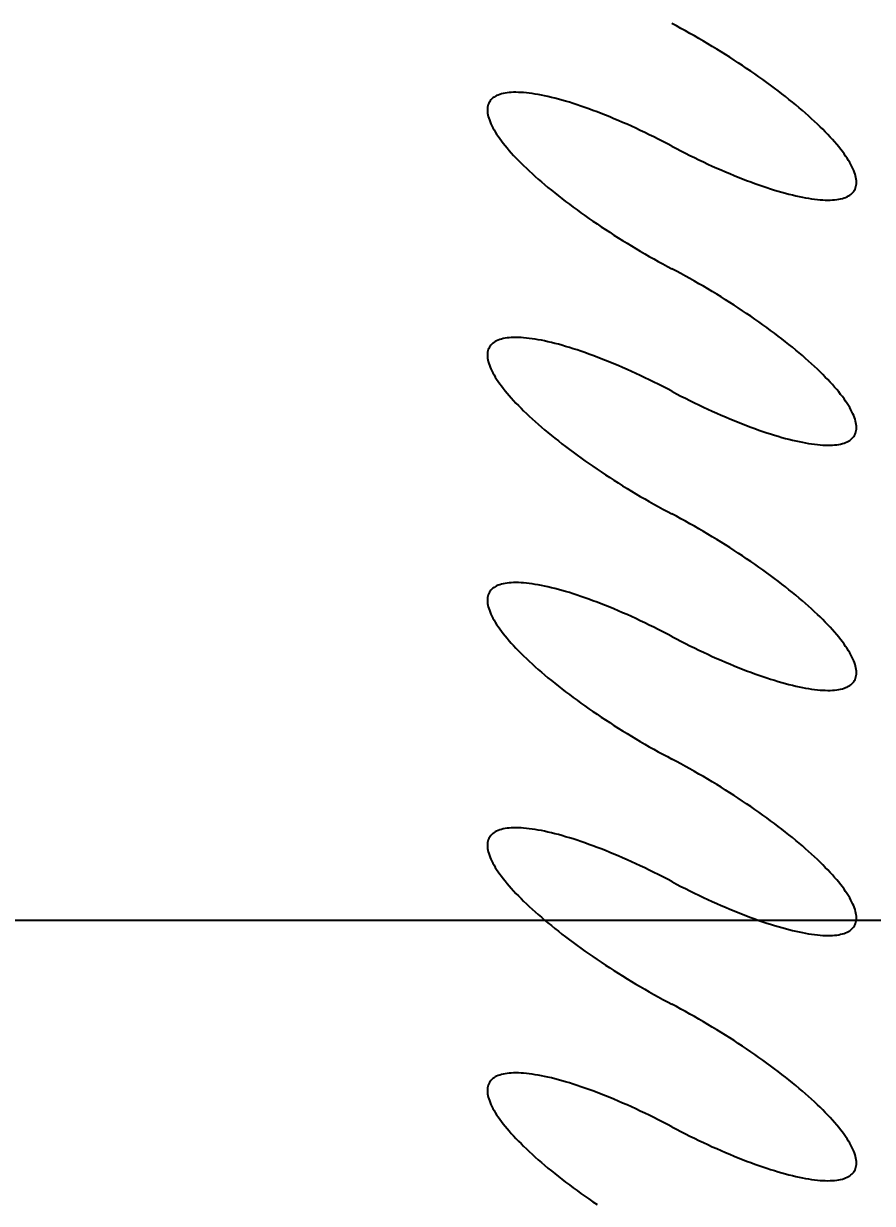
# Model space of a CAD drawing. Header units: millimetres. Extents: x -187744 to 2148, y -49419 to 6550.
# Drawn here: x -8870.8 to -8804.4, y -14633.6 to -14541.3 of the extents above; entities that cross this region are included whole.
import ezdxf

# ---------------------------------------------------------------- set-up
doc = ezdxf.new("R2010")
doc.units = ezdxf.units.MM
doc.header["$LTSCALE"] = 1000
doc.header["$MEASUREMENT"] = 0
doc.layers.get('Defpoints').update_dxf_attribs({"color": 136})
for name, color, linetype in [('FC-FLOOR', 138, 'Continuous'), ('FF-FURNA', 40, 'Continuous'), ('RC-DIM-2', 50, 'Continuous')]:
    doc.layers.add(name, color=color, linetype=linetype)
doc.styles.add('H-DIM', font='archs.shx', dxfattribs={"width": 0.7})
doc.dimstyles.new('H_DIM_1', dxfattribs={"dimscale": 0, "dimtxt": 2.5, "dimasz": 0.8, "dimexe": 2, "dimexo": 1.5, "dimgap": 0.6, "dimtad": 1, "dimdec": 0, "dimzin": 12, "dimdsep": 46, "dimtxsty": 'H-DIM', "dimblk": 'ARCHTICK', "dimcen": 0.125, "dimclrd": 44, "dimclre": 44, "dimclrt": 50, "dimadec": 0, "dimazin": 0, "dimtfac": 1, "dimtdec": 0, "dimtix": 1, "dimtmove": 2, "dimatfit": 3, "dimldrblk": 'ARCHTICK', "dimfxl": 1, "dimtvp": 1, "dimtolj": 1, "dimtzin": 0, "dimarcsym": 0})

# ---------------------------------------------------------------- blocks, each defined once
blk = doc.blocks.new('06BDR-PR2')
for points in [[(362.246, 0, 0), (362.617, 0.70889, 0), (362.983, 1.41736, 0), (363.343, 2.12497, 0), (363.696, 2.8313, 0), (364.042, 3.53593, 0), (364.382, 4.23843, 0), (364.714, 4.93837, 0), (365.04, 5.63534, 0), (365.357, 6.32892, 0), (365.668, 7.01868, 0), (365.97, 7.70421, 0), (366.264, 8.38511, 0), (366.55, 9.06095, 0), (366.828, 9.73134, 0), (367.097, 10.3959, 0), (367.358, 11.0541, 0), (367.609, 11.7057, 0), (367.852, 12.3503, 0), (368.085, 12.9874, 0), (368.309, 13.6167, 0), (368.524, 14.2378, 0), (368.729, 14.8503, 0), (368.925, 15.4538, 0), (369.11, 16.0481, 0), (369.286, 16.6327, 0), (369.452, 17.2073, 0), (369.607, 17.7715, 0), (369.753, 18.325, 0), (369.888, 18.8674, 0), (370.012, 19.3985, 0), (370.127, 19.9179, 0), (370.23, 20.4254, 0), (370.323, 20.9205, 0), (370.406, 21.403, 0), (370.478, 21.8726, 0), (370.539, 22.329, 0), (370.589, 22.772, 0), (370.628, 23.2013, 0), (370.657, 23.6166, 0), (370.675, 24.0177, 0), (370.682, 24.4043, 0), (370.678, 24.7762, 0), (370.663, 25.1332, 0), (370.637, 25.475, 0), (370.601, 25.8015, 0), (370.553, 26.1125, 0), (370.495, 26.4077, 0), (370.426, 26.687, 0), (370.347, 26.9503, 0), (370.257, 27.1973, 0), (370.156, 27.4279, 0), (370.044, 27.642, 0), (369.923, 27.8395, 0), (369.79, 28.0201, 0), (369.648, 28.1839, 0), (369.495, 28.3308, 0), (369.332, 28.4605, 0), (369.159, 28.5732, 0), (368.976, 28.6686, 0), (368.783, 28.7467, 0), (368.581, 28.8075, 0), (368.369, 28.851, 0), (368.147, 28.8771, 0), (367.916, 28.8858, 0), (367.676, 28.8771, 0), (367.427, 28.851, 0), (367.169, 28.8075, 0), (366.902, 28.7467, 0), (366.627, 28.6686, 0), (366.343, 28.5732, 0), (366.051, 28.4605, 0), (365.751, 28.3308, 0), (365.443, 28.1839, 0), (365.127, 28.0201, 0), (364.804, 27.8395, 0), (364.473, 27.642, 0), (364.135, 27.4279, 0), (363.791, 27.1973, 0), (363.439, 26.9503, 0), (363.082, 26.687, 0), (362.717, 26.4077, 0), (362.347, 26.1125, 0), (361.971, 25.8015, 0), (361.59, 25.475, 0), (361.203, 25.1332, 0), (360.811, 24.7762, 0), (360.413, 24.4043, 0), (360.012, 24.0177, 0), (359.606, 23.6166, 0), (359.195, 23.2013, 0), (358.781, 22.772, 0), (358.363, 22.329, 0), (357.941, 21.8726, 0), (357.517, 21.403, 0), (357.089, 20.9205, 0), (356.659, 20.4254, 0), (356.226, 19.9179, 0), (355.791, 19.3985, 0), (355.355, 18.8674, 0), (354.916, 18.325, 0), (354.477, 17.7715, 0), (354.036, 17.2073, 0), (353.594, 16.6327, 0), (353.152, 16.0481, 0), (352.709, 15.4538, 0), (352.267, 14.8503, 0), (351.825, 14.2378, 0), (351.383, 13.6167, 0), (350.942, 12.9874, 0), (350.502, 12.3503, 0), (350.063, 11.7057, 0), (349.626, 11.0541, 0), (349.19, 10.3959, 0), (348.757, 9.73134, 0), (348.326, 9.06095, 0), (347.898, 8.38511, 0), (347.472, 7.70421, 0), (347.05, 7.01868, 0), (346.631, 6.32892, 0), (346.216, 5.63534, 0), (345.804, 4.93837, 0), (345.397, 4.23843, 0), (344.994, 3.53593, 0), (344.595, 2.8313, 0), (344.202, 2.12497, 0), (343.813, 1.41736, 0), (343.43, 0.70889, 0), (343.053, 0, 0)], [(400.631, 0, 0), (401.003, 0.70889, 0), (401.369, 1.41736, 0), (401.728, 2.12497, 0), (402.081, 2.8313, 0), (402.428, 3.53593, 0), (402.767, 4.23843, 0), (403.1, 4.93837, 0), (403.425, 5.63534, 0), (403.743, 6.32892, 0), (404.053, 7.01868, 0), (404.355, 7.70421, 0), (404.65, 8.38511, 0), (404.936, 9.06095, 0), (405.214, 9.73134, 0), (405.483, 10.3959, 0), (405.743, 11.0541, 0), (405.995, 11.7057, 0), (406.237, 12.3503, 0), (406.471, 12.9874, 0), (406.695, 13.6167, 0), (406.91, 14.2378, 0), (407.115, 14.8503, 0), (407.31, 15.4538, 0), (407.496, 16.0481, 0), (407.672, 16.6327, 0), (407.837, 17.2073, 0), (407.993, 17.7715, 0), (408.138, 18.325, 0), (408.273, 18.8674, 0), (408.398, 19.3985, 0), (408.512, 19.9179, 0), (408.616, 20.4254, 0), (408.709, 20.9205, 0), (408.791, 21.403, 0), (408.863, 21.8726, 0), (408.924, 22.329, 0), (408.974, 22.772, 0), (409.014, 23.2013, 0), (409.043, 23.6166, 0), (409.06, 24.0177, 0), (409.067, 24.4043, 0), (409.063, 24.7762, 0), (409.048, 25.1332, 0), (409.023, 25.475, 0), (408.986, 25.8015, 0), (408.939, 26.1125, 0), (408.881, 26.4077, 0), (408.812, 26.687, 0), (408.732, 26.9503, 0), (408.642, 27.1973, 0), (408.541, 27.4279, 0), (408.43, 27.642, 0), (408.308, 27.8395, 0), (408.176, 28.0201, 0), (408.033, 28.1839, 0), (407.881, 28.3308, 0), (407.718, 28.4605, 0), (407.545, 28.5732, 0), (407.362, 28.6686, 0), (407.169, 28.7467, 0), (406.966, 28.8075, 0), (406.754, 28.851, 0), (406.533, 28.8771, 0), (406.302, 28.8858, 0), (406.062, 28.8771, 0), (405.812, 28.851, 0), (405.554, 28.8075, 0), (405.288, 28.7467, 0), (405.012, 28.6686, 0), (404.728, 28.5732, 0), (404.436, 28.4605, 0), (404.136, 28.3308, 0), (403.828, 28.1839, 0), (403.512, 28.0201, 0), (403.189, 27.8395, 0), (402.859, 27.642, 0), (402.521, 27.4279, 0), (402.176, 27.1973, 0), (401.825, 26.9503, 0), (401.467, 26.687, 0), (401.103, 26.4077, 0), (400.733, 26.1125, 0), (400.357, 25.8015, 0), (399.975, 25.475, 0), (399.588, 25.1332, 0), (399.196, 24.7762, 0), (398.799, 24.4043, 0), (398.397, 24.0177, 0), (397.991, 23.6166, 0), (397.581, 23.2013, 0), (397.166, 22.772, 0), (396.748, 22.329, 0), (396.327, 21.8726, 0), (395.902, 21.403, 0), (395.475, 20.9205, 0), (395.044, 20.4254, 0), (394.612, 19.9179, 0), (394.177, 19.3985, 0), (393.74, 18.8674, 0), (393.302, 18.325, 0), (392.862, 17.7715, 0), (392.421, 17.2073, 0), (391.98, 16.6327, 0), (391.538, 16.0481, 0), (391.095, 15.4538, 0), (390.652, 14.8503, 0), (390.21, 14.2378, 0), (389.768, 13.6167, 0), (389.327, 12.9874, 0), (388.887, 12.3503, 0), (388.448, 11.7057, 0), (388.011, 11.0541, 0), (387.576, 10.3959, 0), (387.143, 9.73134, 0), (386.712, 9.06095, 0), (386.283, 8.38511, 0), (385.858, 7.70421, 0), (385.436, 7.01868, 0), (385.017, 6.32892, 0), (384.601, 5.63534, 0), (384.19, 4.93837, 0), (383.782, 4.23843, 0), (383.379, 3.53593, 0), (382.981, 2.8313, 0), (382.588, 2.12497, 0), (382.199, 1.41736, 0), (381.816, 0.70889, 0), (381.438, 0, 0)], [(439.017, 0, 0), (439.389, 0.70889, 0), (439.754, 1.41736, 0), (440.114, 2.12497, 0), (440.467, 2.8313, 0), (440.814, 3.53593, 0), (441.153, 4.23843, 0), (441.486, 4.93837, 0), (441.811, 5.63534, 0), (442.129, 6.32892, 0), (442.439, 7.01868, 0), (442.741, 7.70421, 0), (443.035, 8.38511, 0), (443.321, 9.06095, 0), (443.599, 9.73134, 0), (443.868, 10.3959, 0), (444.129, 11.0541, 0), (444.38, 11.7057, 0), (444.623, 12.3503, 0), (444.856, 12.9874, 0), (445.081, 13.6167, 0), (445.295, 14.2378, 0), (445.5, 14.8503, 0), (445.696, 15.4538, 0), (445.881, 16.0481, 0), (446.057, 16.6327, 0), (446.223, 17.2073, 0), (446.378, 17.7715, 0), (446.524, 18.325, 0), (446.659, 18.8674, 0), (446.784, 19.3985, 0), (446.898, 19.9179, 0), (447.001, 20.4254, 0), (447.095, 20.9205, 0), (447.177, 21.403, 0), (447.249, 21.8726, 0), (447.31, 22.329, 0), (447.36, 22.772, 0), (447.4, 23.2013, 0), (447.428, 23.6166, 0), (447.446, 24.0177, 0), (447.453, 24.4043, 0), (447.449, 24.7762, 0), (447.434, 25.1332, 0), (447.408, 25.475, 0), (447.372, 25.8015, 0), (447.325, 26.1125, 0), (447.266, 26.4077, 0), (447.198, 26.687, 0), (447.118, 26.9503, 0), (447.028, 27.1973, 0), (446.927, 27.4279, 0), (446.816, 27.642, 0), (446.694, 27.8395, 0), (446.562, 28.0201, 0), (446.419, 28.1839, 0), (446.266, 28.3308, 0), (446.103, 28.4605, 0), (445.93, 28.5732, 0), (445.747, 28.6686, 0), (445.554, 28.7467, 0), (445.352, 28.8075, 0), (445.14, 28.851, 0), (444.918, 28.8771, 0), (444.687, 28.8858, 0), (444.447, 28.8771, 0), (444.198, 28.851, 0), (443.94, 28.8075, 0), (443.673, 28.7467, 0), (443.398, 28.6686, 0), (443.114, 28.5732, 0), (442.822, 28.4605, 0), (442.522, 28.3308, 0), (442.214, 28.1839, 0), (441.898, 28.0201, 0), (441.575, 27.8395, 0), (441.244, 27.642, 0), (440.907, 27.4279, 0), (440.562, 27.1973, 0), (440.211, 26.9503, 0), (439.853, 26.687, 0), (439.489, 26.4077, 0), (439.119, 26.1125, 0), (438.743, 25.8015, 0), (438.361, 25.475, 0), (437.974, 25.1332, 0), (437.582, 24.7762, 0), (437.185, 24.4043, 0), (436.783, 24.0177, 0), (436.377, 23.6166, 0), (435.966, 23.2013, 0), (435.552, 22.772, 0), (435.134, 22.329, 0), (434.713, 21.8726, 0), (434.288, 21.403, 0), (433.86, 20.9205, 0), (433.43, 20.4254, 0), (432.997, 19.9179, 0), (432.563, 19.3985, 0), (432.126, 18.8674, 0), (431.688, 18.325, 0), (431.248, 17.7715, 0), (430.807, 17.2073, 0), (430.365, 16.6327, 0), (429.923, 16.0481, 0), (429.481, 15.4538, 0), (429.038, 14.8503, 0), (428.596, 14.2378, 0), (428.154, 13.6167, 0), (427.713, 12.9874, 0), (427.273, 12.3503, 0), (426.834, 11.7057, 0), (426.397, 11.0541, 0), (425.962, 10.3959, 0), (425.528, 9.73134, 0), (425.097, 9.06095, 0), (424.669, 8.38511, 0), (424.244, 7.70421, 0), (423.821, 7.01868, 0), (423.402, 6.32892, 0), (422.987, 5.63534, 0), (422.575, 4.93837, 0), (422.168, 4.23843, 0), (421.765, 3.53593, 0), (421.367, 2.8313, 0), (420.973, 2.12497, 0), (420.585, 1.41736, 0), (420.202, 0.70889, 0), (419.824, 0, 0)], [(477.402, 0, 0), (477.774, 0.70889, 0), (478.14, 1.41736, 0), (478.5, 2.12497, 0), (478.853, 2.8313, 0), (479.199, 3.53593, 0), (479.539, 4.23843, 0), (479.871, 4.93837, 0), (480.197, 5.63534, 0), (480.514, 6.32892, 0), (480.824, 7.01868, 0), (481.127, 7.70421, 0), (481.421, 8.38511, 0), (481.707, 9.06095, 0), (481.985, 9.73134, 0), (482.254, 10.3959, 0), (482.514, 11.0541, 0), (482.766, 11.7057, 0), (483.009, 12.3503, 0), (483.242, 12.9874, 0), (483.466, 13.6167, 0), (483.681, 14.2378, 0), (483.886, 14.8503, 0), (484.081, 15.4538, 0), (484.267, 16.0481, 0), (484.443, 16.6327, 0), (484.608, 17.2073, 0), (484.764, 17.7715, 0), (484.909, 18.325, 0), (485.045, 18.8674, 0), (485.169, 19.3985, 0), (485.283, 19.9179, 0), (485.387, 20.4254, 0), (485.48, 20.9205, 0), (485.563, 21.403, 0), (485.634, 21.8726, 0), (485.695, 22.329, 0), (485.746, 22.772, 0), (485.785, 23.2013, 0), (485.814, 23.6166, 0), (485.832, 24.0177, 0), (485.838, 24.4043, 0), (485.834, 24.7762, 0), (485.82, 25.1332, 0), (485.794, 25.475, 0), (485.758, 25.8015, 0), (485.71, 26.1125, 0), (485.652, 26.4077, 0), (485.583, 26.687, 0), (485.504, 26.9503, 0), (485.413, 27.1973, 0), (485.313, 27.4279, 0), (485.201, 27.642, 0), (485.079, 27.8395, 0), (484.947, 28.0201, 0), (484.805, 28.1839, 0), (484.652, 28.3308, 0), (484.489, 28.4605, 0), (484.316, 28.5732, 0), (484.133, 28.6686, 0), (483.94, 28.7467, 0), (483.738, 28.8075, 0), (483.525, 28.851, 0), (483.304, 28.8771, 0), (483.073, 28.8858, 0), (482.833, 28.8771, 0), (482.584, 28.851, 0), (482.326, 28.8075, 0), (482.059, 28.7467, 0), (481.783, 28.6686, 0), (481.5, 28.5732, 0), (481.208, 28.4605, 0), (480.907, 28.3308, 0), (480.599, 28.1839, 0), (480.284, 28.0201, 0), (479.96, 27.8395, 0), (479.63, 27.642, 0), (479.292, 27.4279, 0), (478.948, 27.1973, 0), (478.596, 26.9503, 0), (478.238, 26.687, 0), (477.874, 26.4077, 0), (477.504, 26.1125, 0), (477.128, 25.8015, 0), (476.747, 25.475, 0), (476.36, 25.1332, 0), (475.967, 24.7762, 0), (475.57, 24.4043, 0), (475.169, 24.0177, 0), (474.762, 23.6166, 0), (474.352, 23.2013, 0), (473.938, 22.772, 0), (473.52, 22.329, 0), (473.098, 21.8726, 0), (472.674, 21.403, 0), (472.246, 20.9205, 0), (471.816, 20.4254, 0), (471.383, 19.9179, 0), (470.948, 19.3985, 0), (470.512, 18.8674, 0), (470.073, 18.325, 0), (469.633, 17.7715, 0), (469.193, 17.2073, 0), (468.751, 16.6327, 0), (468.309, 16.0481, 0), (467.866, 15.4538, 0), (467.424, 14.8503, 0), (466.981, 14.2378, 0), (466.54, 13.6167, 0), (466.099, 12.9874, 0), (465.658, 12.3503, 0), (465.22, 11.7057, 0), (464.783, 11.0541, 0), (464.347, 10.3959, 0), (463.914, 9.73134, 0), (463.483, 9.06095, 0), (463.055, 8.38511, 0), (462.629, 7.70421, 0), (462.207, 7.01868, 0), (461.788, 6.32892, 0), (461.372, 5.63534, 0), (460.961, 4.93837, 0), (460.554, 4.23843, 0), (460.151, 3.53593, 0), (459.752, 2.8313, 0), (459.359, 2.12497, 0), (458.97, 1.41736, 0), (458.587, 0.70889, 0), (458.21, 0, 0)], [(515.788, 0, 0), (516.16, 0.70889, 0), (516.526, 1.41736, 0), (516.885, 2.12497, 0), (517.238, 2.8313, 0), (517.585, 3.53593, 0), (517.924, 4.23843, 0), (518.257, 4.93837, 0), (518.582, 5.63534, 0), (518.9, 6.32892, 0), (519.21, 7.01868, 0), (519.512, 7.70421, 0), (519.807, 8.38511, 0), (520.093, 9.06095, 0), (520.37, 9.73134, 0), (520.64, 10.3959, 0), (520.9, 11.0541, 0), (521.152, 11.7057, 0), (521.394, 12.3503, 0), (521.628, 12.9874, 0), (521.852, 13.6167, 0), (522.066, 14.2378, 0), (522.272, 14.8503, 0), (522.467, 15.4538, 0), (522.653, 16.0481, 0), (522.828, 16.6327, 0), (522.994, 17.2073, 0), (523.15, 17.7715, 0), (523.295, 18.325, 0), (523.43, 18.8674, 0), (523.555, 19.3985, 0), (523.669, 19.9179, 0), (523.773, 20.4254, 0), (523.866, 20.9205, 0), (523.948, 21.403, 0), (524.02, 21.8726, 0), (524.081, 22.329, 0), (524.131, 22.772, 0), (524.171, 23.2013, 0), (524.199, 23.6166, 0), (524.217, 24.0177, 0), (524.224, 24.4043, 0), (524.22, 24.7762, 0), (524.205, 25.1332, 0), (524.18, 25.475, 0), (524.143, 25.8015, 0), (524.096, 26.1125, 0), (524.038, 26.4077, 0), (523.969, 26.687, 0), (523.889, 26.9503, 0), (523.799, 27.1973, 0), (523.698, 27.4279, 0), (523.587, 27.642, 0), (523.465, 27.8395, 0), (523.333, 28.0201, 0), (523.19, 28.1839, 0), (523.037, 28.3308, 0), (522.874, 28.4605, 0), (522.701, 28.5732, 0), (522.519, 28.6686, 0), (522.326, 28.7467, 0), (522.123, 28.8075, 0), (521.911, 28.851, 0), (521.69, 28.8771, 0), (521.459, 28.8858, 0), (521.219, 28.8771, 0), (520.969, 28.851, 0), (520.711, 28.8075, 0), (520.445, 28.7467, 0), (520.169, 28.6686, 0), (519.885, 28.5732, 0), (519.593, 28.4605, 0), (519.293, 28.3308, 0), (518.985, 28.1839, 0), (518.669, 28.0201, 0), (518.346, 27.8395, 0), (518.016, 27.642, 0), (517.678, 27.4279, 0), (517.333, 27.1973, 0), (516.982, 26.9503, 0), (516.624, 26.687, 0), (516.26, 26.4077, 0), (515.89, 26.1125, 0), (515.514, 25.8015, 0), (515.132, 25.475, 0), (514.745, 25.1332, 0), (514.353, 24.7762, 0), (513.956, 24.4043, 0), (513.554, 24.0177, 0), (513.148, 23.6166, 0), (512.738, 23.2013, 0), (512.323, 22.772, 0), (511.905, 22.329, 0), (511.484, 21.8726, 0), (511.059, 21.403, 0), (510.632, 20.9205, 0), (510.201, 20.4254, 0), (509.769, 19.9179, 0), (509.334, 19.3985, 0), (508.897, 18.8674, 0), (508.459, 18.325, 0), (508.019, 17.7715, 0), (507.578, 17.2073, 0), (507.137, 16.6327, 0), (506.694, 16.0481, 0), (506.252, 15.4538, 0), (505.809, 14.8503, 0), (505.367, 14.2378, 0), (504.925, 13.6167, 0), (504.484, 12.9874, 0), (504.044, 12.3503, 0), (503.605, 11.7057, 0), (503.168, 11.0541, 0), (502.733, 10.3959, 0), (502.3, 9.73134, 0), (501.869, 9.06095, 0), (501.44, 8.38511, 0), (501.015, 7.70421, 0), (500.592, 7.01868, 0), (500.173, 6.32892, 0), (499.758, 5.63534, 0), (499.347, 4.93837, 0), (498.939, 4.23843, 0), (498.536, 3.53593, 0), (498.138, 2.8313, 0), (497.744, 2.12497, 0), (497.356, 1.41736, 0), (496.973, 0.70889, 0), (496.595, 0, 0)], [(362.246, 0, 0), (361.874, -0.70889, 0), (361.508, -1.41736, 0), (361.148, -2.12497, 0), (360.795, -2.8313, 0), (360.449, -3.53593, 0), (360.109, -4.23843, 0), (359.777, -4.93837, 0), (359.452, -5.63534, 0), (359.134, -6.32892, 0), (358.824, -7.01868, 0), (358.521, -7.70421, 0), (358.227, -8.38511, 0), (357.941, -9.06095, 0), (357.663, -9.73134, 0), (357.394, -10.3959, 0), (357.134, -11.0541, 0), (356.882, -11.7057, 0), (356.64, -12.3503, 0), (356.406, -12.9874, 0), (356.182, -13.6167, 0), (355.967, -14.2378, 0), (355.762, -14.8503, 0), (355.567, -15.4538, 0), (355.381, -16.0481, 0), (355.205, -16.6327, 0), (355.04, -17.2073, 0), (354.884, -17.7715, 0), (354.739, -18.325, 0), (354.604, -18.8674, 0), (354.479, -19.3985, 0), (354.365, -19.9179, 0), (354.261, -20.4254, 0), (354.168, -20.9205, 0), (354.085, -21.403, 0), (354.014, -21.8726, 0), (353.953, -22.329, 0), (353.902, -22.772, 0), (353.863, -23.2013, 0), (353.834, -23.6166, 0), (353.817, -24.0177, 0), (353.81, -24.4043, 0), (353.814, -24.7762, 0), (353.828, -25.1332, 0), (353.854, -25.475, 0), (353.891, -25.8015, 0), (353.938, -26.1125, 0), (353.996, -26.4077, 0), (354.065, -26.687, 0), (354.144, -26.9503, 0), (354.235, -27.1973, 0), (354.335, -27.4279, 0), (354.447, -27.642, 0), (354.569, -27.8395, 0), (354.701, -28.0201, 0), (354.843, -28.1839, 0), (354.996, -28.3308, 0), (355.159, -28.4605, 0), (355.332, -28.5732, 0), (355.515, -28.6686, 0), (355.708, -28.7467, 0), (355.91, -28.8075, 0), (356.123, -28.851, 0), (356.344, -28.8771, 0), (356.575, -28.8858, 0), (356.815, -28.8771, 0), (357.064, -28.851, 0), (357.322, -28.8075, 0), (357.589, -28.7467, 0), (357.865, -28.6686, 0), (358.148, -28.5732, 0), (358.44, -28.4605, 0), (358.741, -28.3308, 0), (359.049, -28.1839, 0), (359.364, -28.0201, 0), (359.688, -27.8395, 0), (360.018, -27.642, 0), (360.356, -27.4279, 0), (360.7, -27.1973, 0), (361.052, -26.9503, 0), (361.41, -26.687, 0), (361.774, -26.4077, 0), (362.144, -26.1125, 0), (362.52, -25.8015, 0), (362.901, -25.475, 0), (363.289, -25.1332, 0), (363.681, -24.7762, 0), (364.078, -24.4043, 0), (364.479, -24.0177, 0), (364.886, -23.6166, 0), (365.296, -23.2013, 0), (365.71, -22.772, 0), (366.128, -22.329, 0), (366.55, -21.8726, 0), (366.975, -21.403, 0), (367.402, -20.9205, 0), (367.832, -20.4254, 0), (368.265, -19.9179, 0), (368.7, -19.3985, 0), (369.137, -18.8674, 0), (369.575, -18.325, 0), (370.015, -17.7715, 0), (370.455, -17.2073, 0), (370.897, -16.6327, 0), (371.339, -16.0481, 0), (371.782, -15.4538, 0), (372.224, -14.8503, 0), (372.667, -14.2378, 0), (373.109, -13.6167, 0), (373.55, -12.9874, 0), (373.99, -12.3503, 0), (374.428, -11.7057, 0), (374.866, -11.0541, 0), (375.301, -10.3959, 0), (375.734, -9.73134, 0), (376.165, -9.06095, 0), (376.593, -8.38511, 0), (377.019, -7.70421, 0), (377.441, -7.01868, 0), (377.86, -6.32892, 0), (378.276, -5.63534, 0), (378.687, -4.93837, 0), (379.094, -4.23843, 0), (379.497, -3.53593, 0), (379.896, -2.8313, 0), (380.289, -2.12497, 0), (380.678, -1.41736, 0), (381.061, -0.70889, 0), (381.438, 0, 0)], [(400.631, 0, 0), (400.259, -0.70889, 0), (399.894, -1.41736, 0), (399.534, -2.12497, 0), (399.181, -2.8313, 0), (398.835, -3.53593, 0), (398.495, -4.23843, 0), (398.162, -4.93837, 0), (397.837, -5.63534, 0), (397.519, -6.32892, 0), (397.209, -7.01868, 0), (396.907, -7.70421, 0), (396.613, -8.38511, 0), (396.327, -9.06095, 0), (396.049, -9.73134, 0), (395.78, -10.3959, 0), (395.519, -11.0541, 0), (395.268, -11.7057, 0), (395.025, -12.3503, 0), (394.792, -12.9874, 0), (394.568, -13.6167, 0), (394.353, -14.2378, 0), (394.148, -14.8503, 0), (393.952, -15.4538, 0), (393.767, -16.0481, 0), (393.591, -16.6327, 0), (393.425, -17.2073, 0), (393.27, -17.7715, 0), (393.124, -18.325, 0), (392.989, -18.8674, 0), (392.865, -19.3985, 0), (392.75, -19.9179, 0), (392.647, -20.4254, 0), (392.553, -20.9205, 0), (392.471, -21.403, 0), (392.399, -21.8726, 0), (392.338, -22.329, 0), (392.288, -22.772, 0), (392.249, -23.2013, 0), (392.22, -23.6166, 0), (392.202, -24.0177, 0), (392.195, -24.4043, 0), (392.199, -24.7762, 0), (392.214, -25.1332, 0), (392.24, -25.475, 0), (392.276, -25.8015, 0), (392.324, -26.1125, 0), (392.382, -26.4077, 0), (392.45, -26.687, 0), (392.53, -26.9503, 0), (392.62, -27.1973, 0), (392.721, -27.4279, 0), (392.832, -27.642, 0), (392.954, -27.8395, 0), (393.087, -28.0201, 0), (393.229, -28.1839, 0), (393.382, -28.3308, 0), (393.545, -28.4605, 0), (393.718, -28.5732, 0), (393.901, -28.6686, 0), (394.094, -28.7467, 0), (394.296, -28.8075, 0), (394.508, -28.851, 0), (394.73, -28.8771, 0), (394.961, -28.8858, 0), (395.201, -28.8771, 0), (395.45, -28.851, 0), (395.708, -28.8075, 0), (395.975, -28.7467, 0), (396.25, -28.6686, 0), (396.534, -28.5732, 0), (396.826, -28.4605, 0), (397.126, -28.3308, 0), (397.434, -28.1839, 0), (397.75, -28.0201, 0), (398.073, -27.8395, 0), (398.404, -27.642, 0), (398.741, -27.4279, 0), (399.086, -27.1973, 0), (399.437, -26.9503, 0), (399.795, -26.687, 0), (400.159, -26.4077, 0), (400.529, -26.1125, 0), (400.905, -25.8015, 0), (401.287, -25.475, 0), (401.674, -25.1332, 0), (402.066, -24.7762, 0), (402.463, -24.4043, 0), (402.865, -24.0177, 0), (403.271, -23.6166, 0), (403.682, -23.2013, 0), (404.096, -22.772, 0), (404.514, -22.329, 0), (404.935, -21.8726, 0), (405.36, -21.403, 0), (405.788, -20.9205, 0), (406.218, -20.4254, 0), (406.651, -19.9179, 0), (407.085, -19.3985, 0), (407.522, -18.8674, 0), (407.961, -18.325, 0), (408.4, -17.7715, 0), (408.841, -17.2073, 0), (409.283, -16.6327, 0), (409.725, -16.0481, 0), (410.167, -15.4538, 0), (410.61, -14.8503, 0), (411.052, -14.2378, 0), (411.494, -13.6167, 0), (411.935, -12.9874, 0), (412.375, -12.3503, 0), (412.814, -11.7057, 0), (413.251, -11.0541, 0), (413.687, -10.3959, 0), (414.12, -9.73134, 0), (414.551, -9.06095, 0), (414.979, -8.38511, 0), (415.405, -7.70421, 0), (415.827, -7.01868, 0), (416.246, -6.32892, 0), (416.661, -5.63534, 0), (417.073, -4.93837, 0), (417.48, -4.23843, 0), (417.883, -3.53593, 0), (418.281, -2.8313, 0), (418.675, -2.12497, 0), (419.063, -1.41736, 0), (419.446, -0.70889, 0), (419.824, 0, 0)], [(439.017, 0, 0), (438.645, -0.70889, 0), (438.279, -1.41736, 0), (437.92, -2.12497, 0), (437.567, -2.8313, 0), (437.22, -3.53593, 0), (436.881, -4.23843, 0), (436.548, -4.93837, 0), (436.223, -5.63534, 0), (435.905, -6.32892, 0), (435.595, -7.01868, 0), (435.293, -7.70421, 0), (434.998, -8.38511, 0), (434.712, -9.06095, 0), (434.435, -9.73134, 0), (434.165, -10.3959, 0), (433.905, -11.0541, 0), (433.653, -11.7057, 0), (433.411, -12.3503, 0), (433.177, -12.9874, 0), (432.953, -13.6167, 0), (432.739, -14.2378, 0), (432.533, -14.8503, 0), (432.338, -15.4538, 0), (432.152, -16.0481, 0), (431.977, -16.6327, 0), (431.811, -17.2073, 0), (431.655, -17.7715, 0), (431.51, -18.325, 0), (431.375, -18.8674, 0), (431.25, -19.3985, 0), (431.136, -19.9179, 0), (431.032, -20.4254, 0), (430.939, -20.9205, 0), (430.857, -21.403, 0), (430.785, -21.8726, 0), (430.724, -22.329, 0), (430.674, -22.772, 0), (430.634, -23.2013, 0), (430.606, -23.6166, 0), (430.588, -24.0177, 0), (430.581, -24.4043, 0), (430.585, -24.7762, 0), (430.6, -25.1332, 0), (430.625, -25.475, 0), (430.662, -25.8015, 0), (430.709, -26.1125, 0), (430.767, -26.4077, 0), (430.836, -26.687, 0), (430.916, -26.9503, 0), (431.006, -27.1973, 0), (431.107, -27.4279, 0), (431.218, -27.642, 0), (431.34, -27.8395, 0), (431.472, -28.0201, 0), (431.615, -28.1839, 0), (431.768, -28.3308, 0), (431.93, -28.4605, 0), (432.103, -28.5732, 0), (432.286, -28.6686, 0), (432.479, -28.7467, 0), (432.682, -28.8075, 0), (432.894, -28.851, 0), (433.115, -28.8771, 0), (433.346, -28.8858, 0), (433.586, -28.8771, 0), (433.836, -28.851, 0), (434.094, -28.8075, 0), (434.36, -28.7467, 0), (434.636, -28.6686, 0), (434.92, -28.5732, 0), (435.212, -28.4605, 0), (435.512, -28.3308, 0), (435.82, -28.1839, 0), (436.136, -28.0201, 0), (436.459, -27.8395, 0), (436.789, -27.642, 0), (437.127, -27.4279, 0), (437.472, -27.1973, 0), (437.823, -26.9503, 0), (438.181, -26.687, 0), (438.545, -26.4077, 0), (438.915, -26.1125, 0), (439.291, -25.8015, 0), (439.673, -25.475, 0), (440.06, -25.1332, 0), (440.452, -24.7762, 0), (440.849, -24.4043, 0), (441.251, -24.0177, 0), (441.657, -23.6166, 0), (442.067, -23.2013, 0), (442.482, -22.772, 0), (442.9, -22.329, 0), (443.321, -21.8726, 0), (443.746, -21.403, 0), (444.173, -20.9205, 0), (444.604, -20.4254, 0), (445.036, -19.9179, 0), (445.471, -19.3985, 0), (445.908, -18.8674, 0), (446.346, -18.325, 0), (446.786, -17.7715, 0), (447.227, -17.2073, 0), (447.668, -16.6327, 0), (448.111, -16.0481, 0), (448.553, -15.4538, 0), (448.996, -14.8503, 0), (449.438, -14.2378, 0), (449.88, -13.6167, 0), (450.321, -12.9874, 0), (450.761, -12.3503, 0), (451.2, -11.7057, 0), (451.637, -11.0541, 0), (452.072, -10.3959, 0), (452.505, -9.73134, 0), (452.936, -9.06095, 0), (453.365, -8.38511, 0), (453.79, -7.70421, 0), (454.213, -7.01868, 0), (454.631, -6.32892, 0), (455.047, -5.63534, 0), (455.458, -4.93837, 0), (455.866, -4.23843, 0), (456.269, -3.53593, 0), (456.667, -2.8313, 0), (457.061, -2.12497, 0), (457.449, -1.41736, 0), (457.832, -0.70889, 0), (458.21, 0, 0)], [(477.402, 0, 0), (477.031, -0.70889, 0), (476.665, -1.41736, 0), (476.305, -2.12497, 0), (475.952, -2.8313, 0), (475.606, -3.53593, 0), (475.266, -4.23843, 0), (474.934, -4.93837, 0), (474.608, -5.63534, 0), (474.291, -6.32892, 0), (473.981, -7.01868, 0), (473.678, -7.70421, 0), (473.384, -8.38511, 0), (473.098, -9.06095, 0), (472.82, -9.73134, 0), (472.551, -10.3959, 0), (472.291, -11.0541, 0), (472.039, -11.7057, 0), (471.796, -12.3503, 0), (471.563, -12.9874, 0), (471.339, -13.6167, 0), (471.124, -14.2378, 0), (470.919, -14.8503, 0), (470.724, -15.4538, 0), (470.538, -16.0481, 0), (470.362, -16.6327, 0), (470.196, -17.2073, 0), (470.041, -17.7715, 0), (469.896, -18.325, 0), (469.76, -18.8674, 0), (469.636, -19.3985, 0), (469.522, -19.9179, 0), (469.418, -20.4254, 0), (469.325, -20.9205, 0), (469.242, -21.403, 0), (469.171, -21.8726, 0), (469.11, -22.329, 0), (469.059, -22.772, 0), (469.02, -23.2013, 0), (468.991, -23.6166, 0), (468.973, -24.0177, 0), (468.967, -24.4043, 0), (468.97, -24.7762, 0), (468.985, -25.1332, 0), (469.011, -25.475, 0), (469.047, -25.8015, 0), (469.095, -26.1125, 0), (469.153, -26.4077, 0), (469.222, -26.687, 0), (469.301, -26.9503, 0), (469.391, -27.1973, 0), (469.492, -27.4279, 0), (469.604, -27.642, 0), (469.726, -27.8395, 0), (469.858, -28.0201, 0), (470, -28.1839, 0), (470.153, -28.3308, 0), (470.316, -28.4605, 0), (470.489, -28.5732, 0), (470.672, -28.6686, 0), (470.865, -28.7467, 0), (471.067, -28.8075, 0), (471.279, -28.851, 0), (471.501, -28.8771, 0), (471.732, -28.8858, 0), (471.972, -28.8771, 0), (472.221, -28.851, 0), (472.479, -28.8075, 0), (472.746, -28.7467, 0), (473.021, -28.6686, 0), (473.305, -28.5732, 0), (473.597, -28.4605, 0), (473.897, -28.3308, 0), (474.206, -28.1839, 0), (474.521, -28.0201, 0), (474.844, -27.8395, 0), (475.175, -27.642, 0), (475.513, -27.4279, 0), (475.857, -27.1973, 0), (476.209, -26.9503, 0), (476.566, -26.687, 0), (476.931, -26.4077, 0), (477.301, -26.1125, 0), (477.677, -25.8015, 0), (478.058, -25.475, 0), (478.445, -25.1332, 0), (478.838, -24.7762, 0), (479.235, -24.4043, 0), (479.636, -24.0177, 0), (480.043, -23.6166, 0), (480.453, -23.2013, 0), (480.867, -22.772, 0), (481.285, -22.329, 0), (481.707, -21.8726, 0), (482.131, -21.403, 0), (482.559, -20.9205, 0), (482.989, -20.4254, 0), (483.422, -19.9179, 0), (483.857, -19.3985, 0), (484.293, -18.8674, 0), (484.732, -18.325, 0), (485.171, -17.7715, 0), (485.612, -17.2073, 0), (486.054, -16.6327, 0), (486.496, -16.0481, 0), (486.939, -15.4538, 0), (487.381, -14.8503, 0), (487.824, -14.2378, 0), (488.265, -13.6167, 0), (488.706, -12.9874, 0), (489.146, -12.3503, 0), (489.585, -11.7057, 0), (490.022, -11.0541, 0), (490.458, -10.3959, 0), (490.891, -9.73134, 0), (491.322, -9.06095, 0), (491.75, -8.38511, 0), (492.176, -7.70421, 0), (492.598, -7.01868, 0), (493.017, -6.32892, 0), (493.432, -5.63534, 0), (493.844, -4.93837, 0), (494.251, -4.23843, 0), (494.654, -3.53593, 0), (495.053, -2.8313, 0), (495.446, -2.12497, 0), (495.835, -1.41736, 0), (496.218, -0.70889, 0), (496.595, 0, 0)], [(515.788, 0, 0), (515.416, -0.70889, 0), (515.051, -1.41736, 0), (514.691, -2.12497, 0), (514.338, -2.8313, 0), (513.991, -3.53593, 0), (513.652, -4.23843, 0), (513.319, -4.93837, 0), (512.994, -5.63534, 0), (512.676, -6.32892, 0), (512.366, -7.01868, 0), (512.064, -7.70421, 0), (511.77, -8.38511, 0), (511.484, -9.06095, 0), (511.206, -9.73134, 0), (510.937, -10.3959, 0), (510.676, -11.0541, 0), (510.425, -11.7057, 0), (510.182, -12.3503, 0), (509.949, -12.9874, 0), (509.724, -13.6167, 0), (509.51, -14.2378, 0), (509.305, -14.8503, 0), (509.109, -15.4538, 0), (508.924, -16.0481, 0), (508.748, -16.6327, 0), (508.582, -17.2073, 0), (508.427, -17.7715, 0), (508.281, -18.325, 0), (508.146, -18.8674, 0), (508.021, -19.3985, 0), (507.907, -19.9179, 0), (507.803, -20.4254, 0), (507.71, -20.9205, 0), (507.628, -21.403, 0), (507.556, -21.8726, 0), (507.495, -22.329, 0), (507.445, -22.772, 0), (507.405, -23.2013, 0), (507.377, -23.6166, 0), (507.359, -24.0177, 0), (507.352, -24.4043, 0), (507.356, -24.7762, 0), (507.371, -25.1332, 0), (507.397, -25.475, 0), (507.433, -25.8015, 0), (507.48, -26.1125, 0), (507.538, -26.4077, 0), (507.607, -26.687, 0), (507.687, -26.9503, 0), (507.777, -27.1973, 0), (507.878, -27.4279, 0), (507.989, -27.642, 0), (508.111, -27.8395, 0), (508.243, -28.0201, 0), (508.386, -28.1839, 0), (508.539, -28.3308, 0), (508.702, -28.4605, 0), (508.875, -28.5732, 0), (509.058, -28.6686, 0), (509.251, -28.7467, 0), (509.453, -28.8075, 0), (509.665, -28.851, 0), (509.887, -28.8771, 0), (510.118, -28.8858, 0), (510.358, -28.8771, 0), (510.607, -28.851, 0), (510.865, -28.8075, 0), (511.132, -28.7467, 0), (511.407, -28.6686, 0), (511.691, -28.5732, 0), (511.983, -28.4605, 0), (512.283, -28.3308, 0), (512.591, -28.1839, 0), (512.907, -28.0201, 0), (513.23, -27.8395, 0), (513.561, -27.642, 0), (513.898, -27.4279, 0), (514.243, -27.1973, 0), (514.594, -26.9503, 0), (514.952, -26.687, 0), (515.316, -26.4077, 0), (515.686, -26.1125, 0), (516.062, -25.8015, 0), (516.444, -25.475, 0), (516.831, -25.1332, 0), (517.223, -24.7762, 0), (517.62, -24.4043, 0), (518.022, -24.0177, 0), (518.428, -23.6166, 0), (518.839, -23.2013, 0), (519.253, -22.772, 0), (519.671, -22.329, 0), (520.092, -21.8726, 0), (520.517, -21.403, 0), (520.945, -20.9205, 0), (521.375, -20.4254, 0), (521.808, -19.9179, 0), (522.242, -19.3985, 0), (522.679, -18.8674, 0), (523.117, -18.325, 0), (523.557, -17.7715, 0), (523.998, -17.2073, 0), (524.44, -16.6327, 0), (524.882, -16.0481, 0), (525.324, -15.4538, 0), (525.767, -14.8503, 0), (526.209, -14.2378, 0), (526.651, -13.6167, 0), (527.092, -12.9874, 0), (527.532, -12.3503, 0), (527.971, -11.7057, 0)]]:
    blk.add_polyline3d(points)
blk = doc.blocks.new('_ArchTick')
at = {"color": 0, "linetype": 'ByBlock', "const_width": 0.4}
blk.add_lwpolyline([(-0.5, -0.5), (0.5, 0.5)], dxfattribs=at)
blk = doc.blocks.new('*D354')
at = {"layer": 'Defpoints', "color": 0, "linetype": 'ByBlock', "transparency": 16777216}
for p in [(-8915.357, -14368.027), (-7470.359, -14761.496, 250), (-8915.357, -14786.462)]:
    blk.add_point(p, dxfattribs=at)
at = {"layer": 'RC-DIM-2', "color": 44, "linetype": 'ByBlock', "lineweight": -2, "transparency": 16777216}
for p, q in [((-8915.357, -14711.462), (-8915.357, -14268.027)), ((-7470.359, -14686.496), (-7470.359, -14268.027)), ((-7470.359, -14368.027), (-8915.357, -14368.027))]:
    blk.add_line(p, q, dxfattribs=at)
at = {"layer": 'RC-DIM-2', "color": 44, "linetype": 'ByBlock', "lineweight": -2, "transparency": 16777216, "xscale": 40.00000000000002, "yscale": 40.00000000000002, "zscale": 40.00000000000002, "rotation": 180}
blk.add_blockref('_ArchTick', (-8915.357, -14368.027), dxfattribs=at)
at = {"layer": 'RC-DIM-2', "color": 44, "linetype": 'ByBlock', "lineweight": -2, "transparency": 16777216, "xscale": 40.00000000000002, "yscale": 40.00000000000002, "zscale": 40.00000000000002}
blk.add_blockref('_ArchTick', (-7470.359, -14368.027), dxfattribs=at)
at = {"layer": 'RC-DIM-2', "color": 50, "linetype": 'ByBlock', "transparency": 16777216, "insert": (-8192.858, -14300.527), "char_height": 75, "attachment_point": 5, "style": 'H-DIM'}
blk.add_mtext('\\A1;1150', dxfattribs=at)
blk = doc.blocks.new('*D356')
at = {"layer": 'Defpoints', "color": 0, "linetype": 'ByBlock', "transparency": 16777216}
for p in [(-7015.365, -14025.194), (-7015.365, -14211.462), (-8915.357, -14591.463)]:
    blk.add_point(p, dxfattribs=at)
at = {"layer": 'RC-DIM-2', "color": 44, "linetype": 'ByBlock', "lineweight": -2, "transparency": 16777216}
for p, q in [((-8915.357, -14516.463), (-8915.357, -13925.194)), ((-7015.365, -14136.462), (-7015.365, -13925.194)), ((-8915.357, -14025.194), (-7015.365, -14025.194))]:
    blk.add_line(p, q, dxfattribs=at)
at = {"layer": 'RC-DIM-2', "color": 44, "linetype": 'ByBlock', "lineweight": -2, "transparency": 16777216, "xscale": 40.00000000000002, "yscale": 40.00000000000002, "zscale": 40.00000000000002, "rotation": 180}
blk.add_blockref('_ArchTick', (-8915.357, -14025.194), dxfattribs=at)
at = {"layer": 'RC-DIM-2', "color": 44, "linetype": 'ByBlock', "lineweight": -2, "transparency": 16777216, "xscale": 40.00000000000002, "yscale": 40.00000000000002, "zscale": 40.00000000000002}
blk.add_blockref('_ArchTick', (-7015.365, -14025.194), dxfattribs=at)
at = {"layer": 'RC-DIM-2', "color": 50, "linetype": 'ByBlock', "transparency": 16777216, "insert": (-7965.361, -13957.694), "char_height": 75, "attachment_point": 5, "style": 'H-DIM'}
blk.add_mtext('\\A1;1900', dxfattribs=at)

msp = doc.modelspace()

# ---------------------------------------------------------------- linework, layer by layer
at = {"layer": 'FC-FLOOR'}
msp.add_line((-8940.357, -14611.46, 0), (-190.357, -14611.46, 0), dxfattribs=at)

# ---------------------------------------------------------------- block references
at = {"layer": 'FF-FURNA', "xscale": 0.4999999999999998, "yscale": 0.4999999999999998, "zscale": 0.4999999999999998, "rotation": 270}
msp.add_blockref('06BDR-PR2', (-8820.048, -14369.746), dxfattribs=at)

# ---------------------------------------------------------------- dimensions: what is measured, and where the dimension line sits
at = {"layer": 'RC-DIM-2', "linetype": 'ByBlock'}
dim = msp.add_linear_dim(base=(-7015.365, -14025.194), p1=(-8915.357, -14591.463), p2=(-7015.365, -14211.462), dimstyle='H_DIM_1', override={"dimscale": 50, "dimtxt": 1.5}, dxfattribs=at)
dim.commit()
dim.dimension.update_dxf_attribs({"geometry": '*D356', "text_midpoint": (-7965.361, -13957.694)})
dim = msp.add_linear_dim(base=(-8915.357, -14368.027), p1=(-7470.359, -14761.496, 250), p2=(-8915.357, -14786.462), text='1150', dimstyle='H_DIM_1', override={"dimscale": 50, "dimtxt": 1.5}, dxfattribs=at)
dim.commit()
dim.dimension.update_dxf_attribs({"geometry": '*D354', "text_midpoint": (-8192.858, -14300.527)})

doc.saveas('drawing.dxf')
